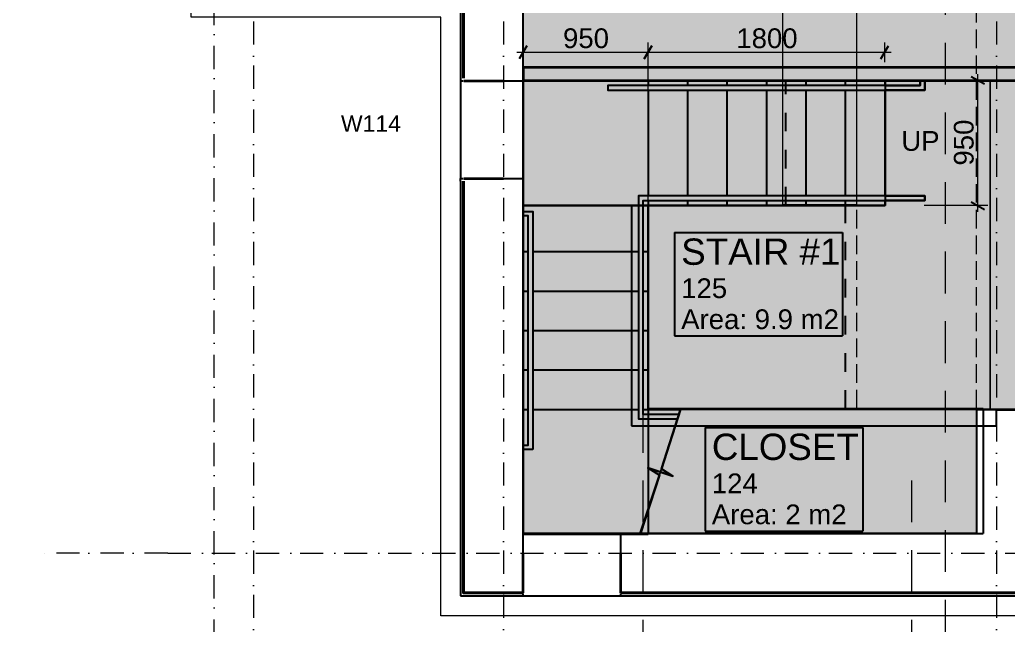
# Model space of a CAD drawing. Header units: millimetres. Extents: x -14278 to 101596, y -22378 to 34603.
# Drawn here: x -1778 to 5740, y 1453 to 6055 of the extents above; entities that cross this region are included whole.
import ezdxf
from ezdxf.enums import TextEntityAlignment as Align

# ---------------------------------------------------------------- set-up
doc = ezdxf.new("R2010")
doc.units = ezdxf.units.MM
doc.header["$MEASUREMENT"] = 0
for name, pattern in [('Dashed', [282.222223, 141.111112, -141.111112]), ('Dot & Dashed', [335.138881, 176.388884, -88.194442, 0, -70.555556]), ('Hidden Line', [195.611112, 141.111112, -54.5]), ('Long Dashed', [529.166651, 317.499995, -211.666656]), ('Wipeout_Contour', [1000, 0, -1000])]:
    doc.linetypes.add(name, pattern=pattern)
for name, color, linetype in [('A-Zz_20_10_90-T_TextWindow', 7, 'Continuous'), ('A-Zz_60_50_80-P_MarkerSection', 7, 'Continuous'), ('A-Zz_60_50_80-P_MarkerSectionStairs', 7, 'Continuous'), ('NewA-Ee_25_10-M_WallsExternal', 7, 'Continuous'), ('NewA-Ee_25_10-M_WallsInternal', 7, 'Continuous'), ('NewA-Ee_30_40-M_Floors', 7, 'Continuous'), ('NewA-Ee_30_60-M_Pavements', 7, 'Continuous'), ('NewA-Ee_35_10-M_StairsInternal', 7, 'Continuous'), ('NewA-Ee_35_10-M_StairsInternal2D', 7, 'Continuous'), ('NewA-SL-M_SpacesExternal', 7, 'Continuous'), ('NewA-SL-M_SpacesInternal', 7, 'Continuous'), ('NewA-Ss_30_25-M_CeilingAndSoffitSystems', 7, 'Continuous'), ('NewA-Zz_20_10_90-T_TextStair', 7, 'Continuous'), ('NewA-Zz_20_20-D_DimensionDetail', 7, 'Continuous'), ('NewA-Zz_35_40_80-M_GridStructural', 7, 'Continuous'), ('NewA-Zz_50_10_70-P_BoundarySiteRed', 7, 'Continuous'), ('NewA-Zz_50_10_90-P_BoundarySpace', 7, 'Continuous'), ('NewA-Zz_50_90_00-M_GrossInternal', 7, 'Continuous')]:
    doc.layers.add(name, color=color, linetype=linetype)
doc.styles.add('GENERATED_STYLE_1', font='')
doc.styles.get('GENERATED_STYLE_1').set_extended_font_data('Arial')
doc.dimstyles.new('GENERATED_STYLE__1', dxfattribs={"dimtxt": 150, "dimasz": 76, "dimexe": 0.18, "dimexo": 300, "dimgap": 0.09, "dimtad": 1, "dimdec": 0, "dimzin": 0, "dimdsep": 46, "dimtxsty": 'GENERATED_STYLE_1', "dimblk": 'ARROWHEAD_2', "dimblk1": 'ARROWHEAD_2', "dimblk2": 'ARROWHEAD_2', "dimcen": 0.09, "dimclrd": 6, "dimclre": 6, "dimclrt": 7, "dimazin": 0, "dimtfac": 1, "dimtdec": 4, "dimtmove": 0, "dimatfit": 3, "dimfxl": 0, "dimtolj": 1, "dimtzin": 0, "dimarcsym": 0})
doc.dimstyles.new('GENERATED_STYLE__2', dxfattribs={"dimtxt": 150, "dimasz": 76, "dimexe": 0.18, "dimexo": 300, "dimgap": 0.09, "dimtad": 1, "dimtih": 1, "dimtoh": 1, "dimdec": 0, "dimzin": 0, "dimdsep": 46, "dimtxsty": 'GENERATED_STYLE_1', "dimblk": 'ARROWHEAD_2', "dimblk1": 'ARROWHEAD_2', "dimblk2": 'ARROWHEAD_2', "dimcen": 0.09, "dimclrd": 6, "dimclre": 6, "dimclrt": 7, "dimazin": 0, "dimtfac": 1, "dimtdec": 4, "dimtmove": 0, "dimatfit": 3, "dimfxl": 0, "dimtolj": 1, "dimtzin": 0, "dimarcsym": 0})

# ---------------------------------------------------------------- blocks, each defined once
blk = doc.blocks.new('Wall_1_1', base_point=(5650, 3092.5))
at = {"color": 254, "linetype": 'Wipeout_Contour', "lineweight": 0, "ltscale": 21263.346001}
blk.add_wipeout([(5650, 3092.5), (3000.3, 3092.5), (2875.3, 2967.5), (5650, 2967.5)], dxfattribs=at).dxf.layer = 'NewA-Ee_25_10-M_WallsInternal'
at = {"layer": 'NewA-Ee_25_10-M_WallsInternal', "linetype": 'Continuous', "flags": 128}
for points in [[(5650, 3092.5), (3000.3, 3092.5)], [(5650, 2967.5), (5650, 3092.5)], [(2875.3, 2967.5), (5650, 2967.5)]]:
    blk.add_lwpolyline(points, dxfattribs=at)
blk = doc.blocks.new('Wall_2_1', base_point=(3000.3, 3092.5))
at = {"color": 254, "linetype": 'Wipeout_Contour', "lineweight": 0, "ltscale": 19430.487803}
blk.add_wipeout([(3000.3, 3092.5), (3000.3, 4643.4), (2875.3, 4643.4), (2875.3, 2967.5)], dxfattribs=at).dxf.layer = 'NewA-Ee_25_10-M_WallsInternal'
at = {"layer": 'NewA-Ee_25_10-M_WallsInternal', "linetype": 'Continuous', "flags": 128}
for points in [[(3000.3, 4643.4), (2875.3, 4643.4)], [(2875.3, 4643.4), (2875.3, 2967.5)], [(3000.3, 3092.5), (3000.3, 4643.4)]]:
    blk.add_lwpolyline(points, dxfattribs=at)
blk = doc.blocks.new('ENTRY_123_23_1', base_point=(6709, 4610.5))
at = {"layer": 'NewA-SL-M_SpacesInternal', "color": 253, "linetype": 'Continuous', "lineweight": 13}
for p, q in [((7925.1, 6550.3), (6032.8, 6550.3)), ((6032.8, 6550.3), (6032.8, 5593.4)), ((7925.2, 4242), (7925.1, 6550.3)), ((6032.8, 5593.4), (5602.5, 5593.4)), ((5602.5, 5593.4), (5602.5, 3092.5)), ((8330.6, 4242), (7925.2, 4242)), ((8330.6, 3091.8), (8330.6, 4242)), ((5602.5, 3092.5), (5650, 3092.5)), ((5650, 3092.5), (5650, 3091.8)), ((5650, 3091.8), (7900.2, 3091.8)), ((7900.2, 3091.8), (8330.6, 3091.8))]:
    blk.add_line(p, q, dxfattribs=at)
at = {"layer": 'NewA-SL-M_SpacesInternal', "linetype": 'Continuous'}
for p, q in [((6070.1, 4964.1), (6070.1, 4649.8)), ((6070.1, 4964.1), (7347.8, 4964.1)), ((7347.8, 4964.1), (7347.8, 4649.8)), ((6070.1, 4649.8), (6070.1, 4414.1)), ((7347.8, 4649.8), (7347.8, 4414.1)), ((6070.1, 4414.1), (6070.1, 4178.4)), ((7347.8, 4414.1), (7347.8, 4178.4)), ((6070.1, 4178.4), (7347.8, 4178.4))]:
    blk.add_line(p, q, dxfattribs=at)
at = {"layer": 'NewA-SL-M_SpacesInternal', "color": 5, "lineweight": 70, "style": 'GENERATED_STYLE_1'}
for tag, height, p in [('ROOM_NAME', 200, (6120.1, 4918.4)), ('ROOM_NUMBER', 150, (6120.1, 4615.5)), ('adj_text', 150, (6120.1, 4379.8))]:
    blk.add_attdef(tag, text='', height=height, dxfattribs=at).set_placement(p, align=Align.TOP_LEFT)
blk = doc.blocks.new('STAIR #1_125_24_1', base_point=(3841.5, 4084.5))
at = {"layer": 'NewA-SL-M_SpacesInternal', "color": 253, "linetype": 'Continuous', "lineweight": 13}
for p, q in [((5602.5, 5593.4), (2050.3, 5593.4)), ((2050.3, 5593.4), (2050.3, 2150.3)), ((5602.5, 3092.5), (5602.5, 5593.4)), ((2943, 2150.3), (3248.3, 3092.5)), ((3248.3, 3092.5), (5602.5, 3092.5)), ((2050.3, 2150.3), (2943, 2150.3))]:
    blk.add_line(p, q, dxfattribs=at)
at = {"layer": 'NewA-SL-M_SpacesInternal', "linetype": 'Continuous'}
for p, q in [((3202.6, 4438.1), (3202.6, 4123.8)), ((3202.6, 4438.1), (4480.3, 4438.1)), ((4480.3, 4438.1), (4480.3, 4123.8)), ((3202.6, 4123.8), (3202.6, 3888.1)), ((4480.3, 4123.8), (4480.3, 3888.1)), ((3202.6, 3888.1), (3202.6, 3652.4)), ((4480.3, 3888.1), (4480.3, 3652.4)), ((3202.6, 3652.4), (4480.3, 3652.4))]:
    blk.add_line(p, q, dxfattribs=at)
at = {"layer": 'NewA-SL-M_SpacesInternal', "color": 5, "lineweight": 70, "style": 'GENERATED_STYLE_1'}
for tag, height, p in [('ROOM_NAME', 200, (3252.6, 4392.4)), ('ROOM_NUMBER', 150, (3252.6, 4089.5)), ('adj_text', 150, (3252.6, 3853.8))]:
    blk.add_attdef(tag, text='', height=height, dxfattribs=at).set_placement(p, align=Align.TOP_LEFT)
blk = doc.blocks.new('CLOSET_124_25_1', base_point=(4034.4, 2601.3))
at = {"layer": 'NewA-SL-M_SpacesInternal', "color": 253, "linetype": 'Continuous', "lineweight": 13}
for p, q in [((3207.8, 2967.5), (3102.3, 2641.7)), ((5499.7, 2967.5), (3207.8, 2967.5)), ((5499.7, 2150.3), (5499.7, 2967.5)), ((3102.3, 2641.7), (3102.9, 2641.3)), ((3102.9, 2641.3), (3189.1, 2586.6)), ((3095.1, 2617.4), (2943, 2150.3)), ((3189.1, 2586.6), (3095.1, 2617.4)), ((2943, 2150.3), (5499.7, 2150.3))]:
    blk.add_line(p, q, dxfattribs=at)
at = {"layer": 'NewA-SL-M_SpacesInternal', "linetype": 'Continuous'}
for p, q in [((3435.7, 2954.9), (3435.7, 2640.6)), ((3435.7, 2954.9), (4633.1, 2954.9)), ((4633.1, 2954.9), (4633.1, 2640.6)), ((3435.7, 2640.6), (3435.7, 2404.9)), ((4633.1, 2640.6), (4633.1, 2404.9)), ((3435.7, 2404.9), (3435.7, 2169.1)), ((4633.1, 2404.9), (4633.1, 2169.1)), ((3435.7, 2169.1), (4633.1, 2169.1))]:
    blk.add_line(p, q, dxfattribs=at)
at = {"layer": 'NewA-SL-M_SpacesInternal', "color": 5, "lineweight": 70, "style": 'GENERATED_STYLE_1'}
for tag, height, p in [('ROOM_NAME', 200, (3485.7, 2909.1)), ('ROOM_NUMBER', 150, (3485.7, 2606.3)), ('adj_text', 150, (3485.7, 2370.6))]:
    blk.add_attdef(tag, text='', height=height, dxfattribs=at).set_placement(p, align=Align.TOP_LEFT)
blk = doc.blocks.new('BUILDING SITE_Site_28_1', base_point=(-3334.4, -767))
at = {"layer": 'NewA-SL-M_SpacesExternal', "color": 253, "linetype": 'Continuous', "lineweight": 13}
for p, q in [((1425.3, 1525.3), (1425.3, 6075.3)), ((6124.7, 1525.3), (1425.3, 1525.3))]:
    blk.add_line(p, q, dxfattribs=at)
at = {"layer": 'NewA-SL-M_SpacesExternal', "color": 5, "lineweight": 70, "style": 'GENERATED_STYLE_1'}
for tag, height, p in [('ROOM_NAME', 200, (-4325.1, -459.1)), ('ROOM_NUMBER', 150, (-4325.1, -762)), ('adj_text', 150, (-4325.1, -997.7))]:
    blk.add_attdef(tag, text='', height=height, dxfattribs=at).set_placement(p, align=Align.TOP_LEFT)
blk = doc.blocks.new('Mesh_1_1', base_point=(14339.9, 34603))
at = {"layer": 'NewA-Ee_30_60-M_Pavements', "color": 254, "linetype": 'Continuous', "lineweight": 13, "flags": 128}
blk.add_lwpolyline([(14339.9, 34603, -0.414214), (42830.6, 6112.3, -0.414214), (14339.9, -22378.4, -0.414214), (-14150.7, 6112.3, -0.414214)], format="xyb", close=True, dxfattribs=at)
blk.add_lwpolyline([(-474.7, 15724.7), (35324.7, 15724.7), (35324.7, 6075.3), (28524.7, 6075.3), (28524.7, -474.7), (7900.2, -474.7), (7900.2, 2666.8), (6124.7, 2666.8), (6124.7, 1525.3), (1425.3, 1525.3), (1425.3, 6075.3), (-474.7, 6075.3)], close=True, dxfattribs=at)
blk = doc.blocks.new('Slab_4_1', base_point=(11328, 15324.9))
at = {"layer": 'NewA-Ee_30_40-M_Floors', "linetype": 'Continuous', "lineweight": 13}
blk.add_hatch(color=254, dxfattribs=at).paths.add_polyline_path([(11328, 15324.9), (11328, 15099.7), (150.3, 15099.7), (150.3, 9350.5), (-124.9, 9350.5), (-124.9, 8300.5), (150.3, 8300.5), (150.3, 6700.3), (2050.3, 6700.3), (2050.3, 2150.3), (5499.7, 2150.3), (5499.7, 3091.8), (6214.3, 3091.8), (6214.3, 2766.8), (7714.3, 2766.8), (7714.3, 3091.8), (8455.6, 3091.8), (8500.3, 150.3), (16363.1, 150.3), (16363.1, -124.9), (17413.1, -124.9), (17413.1, 150.3), (27899.7, 150.3), (27899.7, 6700.3), (34699.7, 6700.3), (34699.7, 15099.7), (34639.4, 15099.7), (34639.4, 15324.9), (32809.4, 15324.9), (32809.4, 15099.7), (13158, 15099.7), (13158, 15324.9)])
at = {"layer": 'NewA-Ee_30_40-M_Floors', "color": 6, "linetype": 'Continuous', "lineweight": 13, "flags": 128}
blk.add_lwpolyline([(6214.3, 3091.8), (5499.7, 3091.8), (5499.7, 2150.3), (2050.3, 2150.3), (2050.3, 6700.3), (150.3, 6700.3), (150.3, 8300.5), (-124.9, 8300.5), (-124.9, 9350.5), (150.3, 9350.5), (150.3, 15099.7), (11328, 15099.7)], dxfattribs=at)
blk = doc.blocks.new('Slab_5_1', base_point=(4022.3, 4649.7))
at = {"layer": 'NewA-Ee_35_10-M_StairsInternal', "linetype": 'Continuous', "lineweight": 13}
blk.add_hatch(color=254, dxfattribs=at).paths.add_polyline_path([(4022.3, 4649.7), (4589, 4649.7), (4589, 6457.3), (4022.3, 6457.3)])
at = {"layer": 'NewA-Ee_35_10-M_StairsInternal', "color": 6, "linetype": 'Continuous', "lineweight": 13, "flags": 128}
blk.add_lwpolyline([(4022.3, 4649.7), (4589, 4649.7), (4589, 6457.3), (4022.3, 6457.3)], close=True, dxfattribs=at)
blk = doc.blocks.new('Slab_23_1', base_point=(5602.5, 5593.4))
at = {"layer": 'NewA-Ss_30_25-M_CeilingAndSoffitSystems', "linetype": 'Continuous', "lineweight": 0}
blk.add_hatch(color=255, dxfattribs=at).paths.add_polyline_path([(5602.5, 5593.4), (5602.5, 3091.8), (8330.6, 3091.8), (8330.6, 4242), (7904.9, 4242), (7905.7, 6550.3), (6011.3, 6550.3), (6011.3, 5593.4)])
at = {"layer": 'NewA-Ss_30_25-M_CeilingAndSoffitSystems', "color": 6, "linetype": 'Continuous', "lineweight": 13, "flags": 128}
blk.add_lwpolyline([(5602.5, 5593.4), (5602.5, 3091.8), (8330.6, 3091.8), (8330.6, 4242), (7904.9, 4242), (7905.7, 6550.3), (6011.3, 6550.3), (6011.3, 5593.4)], close=True, dxfattribs=at)
blk = doc.blocks.new('Wall_29_1', base_point=(1900, 6550))
at = {"layer": 'NewA-Ee_25_10-M_WallsExternal', "linetype": 'Continuous'}
for p, q in [((1595.2, 5611.7), (1595.2, 6245.2)), ((1575.1, 5611.7), (1575.1, 5591.6)), ((1575.1, 5591.6), (1595.2, 5591.6)), ((1575.1, 5591.6), (1575.1, 4847.6)), ((1900, 5591.6), (1925.1, 5591.6)), ((1925.1, 5591.6), (1970.4, 5591.6)), ((1970.4, 5591.6), (2033.9, 5591.6)), ((2033.9, 5591.6), (2050.3, 5591.6)), ((2050.3, 5604.6), (2050.3, 5591.6)), ((1575.1, 4827.5), (1575.1, 4847.6)), ((1575.1, 4847.6), (1595.2, 4847.6)), ((1595.2, 1695.2), (1595.2, 4827.5)), ((1900, 4847.6), (1925.1, 4847.6)), ((1925.1, 4847.6), (1970.4, 4847.6)), ((1970.4, 4847.6), (2033.9, 4847.6)), ((2033.9, 4847.6), (2050.3, 4847.6)), ((2050.3, 4834.6), (2050.3, 4847.6))]:
    blk.add_line(p, q, dxfattribs=at)
at = {"layer": 'NewA-Ee_25_10-M_WallsExternal', "color": 92, "linetype": 'Continuous', "lineweight": 35}
for p, q in [((1600, 5611.7), (1600, 6250)), ((1600, 5591.6), (1875.1, 5591.6)), ((1875.1, 5591.6), (1900, 5591.6)), ((1600, 4847.6), (1875.1, 4847.6)), ((1600, 1700), (1600, 4827.5)), ((1875.1, 4847.6), (1900, 4847.6))]:
    blk.add_line(p, q, dxfattribs=at)
at = {"layer": 'NewA-Ee_25_10-M_WallsExternal', "linetype": 'Continuous', "flags": 128}
for points in [[(2050.3, 5604.6), (2050.3, 6700.3)], [(1575.1, 6225.1), (1575.1, 5611.7)], [(1575.1, 4827.5), (1575.1, 1675.1)], [(2050.3, 2150.3), (2050.3, 4834.6)]]:
    blk.add_lwpolyline(points, dxfattribs=at)
blk = doc.blocks.new('Wall_30_1', base_point=(5650, 2000))
at = {"layer": 'NewA-Ee_25_10-M_WallsExternal', "linetype": 'Continuous'}
for p, q in [((2050.3, 2133.9), (2050.3, 2150.3)), ((2050.3, 2070.4), (2050.3, 2133.9)), ((2794.3, 2133.9), (2794.3, 2150.3)), ((2794.3, 2070.4), (2794.3, 2133.9)), ((2050.3, 2025.1), (2050.3, 2070.4)), ((2794.3, 2025.1), (2794.3, 2070.4)), ((2050.3, 2000), (2050.3, 2025.1)), ((2794.3, 2000), (2794.3, 2025.1)), ((2050.3, 1695.2), (1595.2, 1695.2)), ((2050.3, 1675.1), (2050.3, 1695.2)), ((2050.3, 1675.1), (2794.3, 1675.1)), ((5954.8, 1695.2), (2794.3, 1695.2)), ((2794.3, 1675.1), (2794.3, 1695.2))]:
    blk.add_line(p, q, dxfattribs=at)
at = {"layer": 'NewA-Ee_25_10-M_WallsExternal', "color": 92, "linetype": 'Continuous', "lineweight": 35}
for p, q in [((2050.3, 1975.1), (2050.3, 2000)), ((2050.3, 1700), (2050.3, 1975.1)), ((2794.3, 1975.1), (2794.3, 2000)), ((2794.3, 1700), (2794.3, 1975.1)), ((2050.3, 1700), (1600, 1700)), ((5950, 1700), (2794.3, 1700))]:
    blk.add_line(p, q, dxfattribs=at)
at = {"layer": 'NewA-Ee_25_10-M_WallsExternal', "linetype": 'Continuous', "flags": 128}
for points in [[(5499.7, 2150.3), (2794.3, 2150.3)], [(1575.1, 1675.1), (2050.3, 1675.1)], [(2794.3, 1675.1), (5974.9, 1675.1)]]:
    blk.add_lwpolyline(points, dxfattribs=at)
blk = doc.blocks.new('Wall_36_1', base_point=(5650, 3091.8))
at = {"layer": 'NewA-Ee_25_10-M_WallsExternal', "linetype": 'Continuous'}
blk.add_line((5954.8, 3091.8), (5954.8, 2684.8), dxfattribs=at)
at = {"layer": 'NewA-Ee_25_10-M_WallsExternal', "color": 92, "linetype": 'Continuous', "lineweight": 35}
for p, q in [((6214.3, 2881.8), (6214.3, 3091.8)), ((7714.3, 2881.8), (7714.3, 3091.8)), ((6214.3, 2766.8), (6214.3, 2881.8)), ((7714.3, 2766.8), (7714.3, 2881.8)), ((6214.3, 2666.8), (6214.3, 2766.8)), ((7714.3, 2666.8), (7714.3, 2766.8))]:
    blk.add_line(p, q, dxfattribs=at)
at = {"layer": 'NewA-Ee_25_10-M_WallsExternal', "linetype": 'Continuous', "flags": 128}
for points in [[(5499.7, 3091.8), (5516.1, 3091.8)], [(5516.1, 3091.8), (5579.6, 3091.8)], [(5579.6, 3091.8), (5650, 3091.8)]]:
    blk.add_lwpolyline(points, dxfattribs=at)
at = {"layer": 'NewA-Ee_25_10-M_WallsExternal', "color": 92, "linetype": 'Continuous', "lineweight": 35, "flags": 128}
for points in [[(5650, 3091.8), (5950, 3091.8)], [(6214.3, 3091.8), (5954.8, 3091.8)], [(7900.2, 3091.8), (7714.3, 3091.8)], [(7900.2, 2666.8), (7900.2, 3091.8)], [(5974.9, 2666.8), (6214.3, 2666.8)], [(7714.3, 2666.8), (7900.2, 2666.8)]]:
    blk.add_lwpolyline(points, dxfattribs=at)
blk = doc.blocks.new('Wall_37_1', base_point=(5650, 3091.8))
at = {"layer": 'NewA-Ee_25_10-M_WallsExternal', "color": 92, "linetype": 'Continuous', "lineweight": 35}
blk.add_line((5950, 2689), (5950, 1700), dxfattribs=at)
at = {"layer": 'NewA-Ee_25_10-M_WallsExternal', "linetype": 'Continuous'}
for p, q in [((5954.8, 2684.8), (5954.8, 2666.8)), ((5954.8, 2666.8), (5954.8, 1695.2))]:
    blk.add_line(p, q, dxfattribs=at)
at = {"layer": 'NewA-Ee_25_10-M_WallsExternal', "linetype": 'Continuous', "flags": 128}
for points in [[(5499.7, 3091.8), (5499.7, 2150.3)], [(5974.9, 1675.1), (5974.9, 2666.8)]]:
    blk.add_lwpolyline(points, dxfattribs=at)
blk = doc.blocks.new('Wall_49_1', base_point=(6032.8, 5593.4))
at = {"layer": 'NewA-Ee_25_10-M_WallsInternal', "color": 92, "linetype": 'Continuous', "lineweight": 35, "flags": 128}
for points in [[(5932.8, 5693.4), (2050.3, 5693.4)], [(2050.3, 5693.4), (2050.3, 5593.4)], [(2050.3, 5593.4), (6032.8, 5593.4)]]:
    blk.add_lwpolyline(points, dxfattribs=at)
blk = doc.blocks.new('Standard grid marker')
at = {"layer": 'NewA-Zz_35_40_80-M_GridStructural', "color": 6, "linetype": 'Dot & Dashed', "lineweight": 13}
blk.add_line((1000, 0), (18130.8, 0), dxfattribs=at)
at = {"layer": 'NewA-Zz_35_40_80-M_GridStructural', "style": 'GENERATED_STYLE_1'}
blk.add_attdef('AC_MarkerText_1', text='', height=250, rotation=90, dxfattribs=at).set_placement((-250, 14.3), align=Align.MIDDLE_CENTER)
blk = doc.blocks.new('Standard grid marker_2')
at = {"layer": 'NewA-Zz_35_40_80-M_GridStructural', "color": 6, "linetype": 'Dot & Dashed', "lineweight": 13}
for q in [(0, 0), (40175.6, 0)]:
    blk.add_line((1000, 0), q, dxfattribs=at)
at = {"layer": 'NewA-Zz_35_40_80-M_GridStructural', "style": 'GENERATED_STYLE_1'}
blk.add_attdef('AC_MarkerText_1', text='', height=250, dxfattribs=at).set_placement((41425.6, 14.3), align=Align.MIDDLE_CENTER)
blk = doc.blocks.new('Standard grid marker_3')
at = {"layer": 'NewA-Zz_35_40_80-M_GridStructural', "color": 6, "linetype": 'Dot & Dashed', "lineweight": 13}
blk.add_line((0, 0), (19130.8, 0), dxfattribs=at)
blk = doc.blocks.new('Beam_5_1', base_point=(3004.8, 5593.4))
at = {"layer": 'NewA-Ee_35_10-M_StairsInternal', "linetype": 'Continuous'}
for p, q in [((2050.3, 5593.4), (2050.3, 4643.4)), ((2050.3, 5593.4), (4804.4, 5593.4)), ((4804.4, 5593.4), (4804.4, 4643.4)), ((2050.3, 4643.4), (4804.4, 4643.4))]:
    blk.add_line(p, q, dxfattribs=at)
blk = doc.blocks.new('Beam_6_1', base_point=(3000.3, 4643.4))
at = {"layer": 'NewA-Ee_35_10-M_StairsInternal', "linetype": 'Continuous'}
for p, q in [((3000.3, 4643.4), (2050.3, 4643.4)), ((2050.3, 4643.4), (2050.3, 2143.6)), ((3000.3, 4643.4), (3000.3, 2143.6)), ((3000.3, 2143.6), (2050.3, 2143.6))]:
    blk.add_line(p, q, dxfattribs=at)
blk = doc.blocks.new('Beam_7_1', base_point=(3000.3, 3100.3))
at = {"layer": 'NewA-Ee_35_10-M_StairsInternal', "linetype": 'Continuous'}
for p, q in [((3000.3, 3100.3), (3000.3, 2150.3)), ((3000.3, 3100.3), (5550.1, 3100.3)), ((5550.1, 3100.3), (5550.1, 2150.3)), ((3000.3, 2150.3), (5550.1, 2150.3))]:
    blk.add_line(p, q, dxfattribs=at)
blk = doc.blocks.new('Beam_8_1', base_point=(4589, 4577.8))
at = {"layer": 'NewA-Ee_35_10-M_StairsInternal', "color": 6, "linetype": 'Hidden Line', "lineweight": 13}
for p, q in [((4589, 6550.5), (5499.7, 6550.5)), ((4589, 3100.1), (4589, 6550.5)), ((5499.7, 3100.1), (5499.7, 6550.5)), ((4589, 3100.1), (5499.7, 3100.1))]:
    blk.add_line(p, q, dxfattribs=at)
blk = doc.blocks.new('*D369')
at = {"layer": 'NewA-Zz_20_20-D_DimensionDetail', "color": 6, "linetype": 'Continuous', "lineweight": 13}
for p, q in [((5508.8, 5593.4), (5508.8, 5642.3)), ((5583.8, 5593.4), (5100.8, 5593.4)), ((5508.8, 4643), (5508.8, 5593.4)), ((5583.8, 4643), (5100.8, 4643)), ((5508.8, 4594.1), (5508.8, 4643))]:
    blk.add_line(p, q, dxfattribs=at)
at = {"layer": 'NewA-Zz_20_20-D_DimensionDetail', "linetype": 'Continuous'}
for p, q in [((5558.8, 5564.5), (5458.8, 5622.2)), ((5458.8, 4671.8), (5558.8, 4614.1))]:
    blk.add_line(p, q, dxfattribs=at)
at = {"layer": 'NewA-Zz_20_20-D_DimensionDetail', "insert": (5478.8, 4946.6), "char_height": 150, "attachment_point": 7, "rotation": 90, "style": 'GENERATED_STYLE_1'}
blk.add_mtext('\\A1;{\\fArial|b0|i0|c0|p34;950}', dxfattribs=at)
blk = doc.blocks.new('ARROWHEAD_2')
at = {"color": 0, "linetype": 'Continuous', "lineweight": 0}
for p, q in [((0, 0), (-1, 0)), ((-0.378, -0.655), (0.378, 0.655))]:
    blk.add_line(p, q, dxfattribs=at)
blk = doc.blocks.new('*D370')
at = {"layer": 'NewA-Zz_20_20-D_DimensionDetail', "color": 6, "linetype": 'Continuous', "lineweight": 13}
for p, q in [((2050.3, 4592.7), (2050.3, 5882.6)), ((3000.7, 4592.7), (3000.7, 5882.6)), ((2001.4, 5807.6), (2050.3, 5807.6)), ((2050.3, 5807.6), (3000.7, 5807.6)), ((3000.7, 5807.6), (3049.6, 5807.6))]:
    blk.add_line(p, q, dxfattribs=at)
at = {"layer": 'NewA-Zz_20_20-D_DimensionDetail', "linetype": 'Continuous'}
for p, q in [((2079.2, 5857.6), (2021.4, 5757.6)), ((2971.8, 5757.6), (3029.5, 5857.6))]:
    blk.add_line(p, q, dxfattribs=at)
at = {"layer": 'NewA-Zz_20_20-D_DimensionDetail', "insert": (2353.9, 5837.6), "char_height": 150, "attachment_point": 7, "style": 'GENERATED_STYLE_1'}
blk.add_mtext('\\A1;{\\fArial|b0|i0|c0|p34;950}', dxfattribs=at)
blk = doc.blocks.new('*D371')
at = {"layer": 'NewA-Zz_20_20-D_DimensionDetail', "color": 6, "linetype": 'Continuous', "lineweight": 13}
for p, q in [((3000.7, 5732.6), (3000.7, 5882.6)), ((4800.8, 5732.6), (4800.8, 5882.6)), ((2951.8, 5807.6), (3000.7, 5807.6)), ((3000.7, 5807.6), (4800.8, 5807.6)), ((4800.8, 5807.6), (4849.7, 5807.6))]:
    blk.add_line(p, q, dxfattribs=at)
at = {"layer": 'NewA-Zz_20_20-D_DimensionDetail', "linetype": 'Continuous'}
for p, q in [((3029.5, 5857.6), (2971.8, 5757.6)), ((4772, 5757.6), (4829.7, 5857.6))]:
    blk.add_line(p, q, dxfattribs=at)
at = {"layer": 'NewA-Zz_20_20-D_DimensionDetail', "insert": (3671.9, 5837.6), "char_height": 150, "attachment_point": 7, "style": 'GENERATED_STYLE_1'}
blk.add_mtext('\\A1;{\\fArial|b0|i0|c0|p34;1800}', dxfattribs=at)
blk = doc.blocks.new('Cutting Plane_1_1', base_point=(2962.4, -2269))
at = {"layer": 'A-Zz_60_50_80-P_MarkerSection', "linetype": 'Continuous'}
for points in [[(2962.4, -1469), (2962.4, -1703.3, 0.198912), (2562.4, -1869)], [(2562.4, -2669, -0.414214), (2562.4, -1869), (2162.4, -2269)], [(2962.4, -3069), (2962.4, -2834.7, -0.198912), (2562.4, -2669)]]:
    blk.add_hatch(color=256, dxfattribs=at).paths.add_polyline_path(points)
at = {"layer": 'A-Zz_60_50_80-P_MarkerSection', "color": 6, "linetype": 'Long Dashed', "lineweight": 13}
blk.add_line((2962.4, -1469), (2962.4, 3417.7), dxfattribs=at)
at = {"layer": 'A-Zz_60_50_80-P_MarkerSection', "linetype": 'Continuous'}
for p, q in [((2562.4, -1869), (2962.4, -1469)), ((2962.4, -1469), (2962.4, -1703.3)), ((2962.4, -2834.7), (2962.4, -1703.3)), ((2562.4, -1869), (2162.4, -2269)), ((2162.4, -2269), (2562.4, -2669)), ((2562.4, -2669), (2962.4, -3069)), ((2962.4, -3069), (2962.4, -2834.7))]:
    blk.add_line(p, q, dxfattribs=at)
blk.add_circle((2962.4, -2269), 565.7, dxfattribs=at)
for start, end in [(90, 135), (135, 225), (225, 270)]:
    blk.add_arc((2962.4, -2269), 565.7, start, end, dxfattribs=at)
at = {"layer": 'A-Zz_60_50_80-P_MarkerSection', "char_height": 200, "attachment_point": 7, "rotation": 90, "style": 'GENERATED_STYLE_1'}
for s, insert in [('\\A1;{\\fArial|b0|i0|c0|p34;04003}', (3234.4, -2650.3)), ('\\A1;{\\fArial|b0|i0|c0|p34;1}', (2871, -2345.3))]:
    blk.add_mtext(s, dxfattribs=dict(at, insert=insert))
blk = doc.blocks.new('Cutting Plane_6_1', base_point=(5263.1, 0))
at = {"layer": 'A-Zz_60_50_80-P_MarkerSectionStairs', "linetype": 'Continuous'}
for points in [[(5263.1, 800), (5263.1, 565.7, 0.198912), (4863.1, 400)], [(4863.1, -400, -0.414214), (4863.1, 400), (4463.1, 0)], [(5263.1, -800), (5263.1, -565.7, -0.198912), (4863.1, -400)]]:
    blk.add_hatch(color=256, dxfattribs=at).paths.add_polyline_path(points)
at = {"layer": 'A-Zz_60_50_80-P_MarkerSectionStairs', "color": 6, "linetype": 'Long Dashed', "lineweight": 13}
blk.add_line((5263.1, 800), (5263.1, 7442.3), dxfattribs=at)
at = {"layer": 'A-Zz_60_50_80-P_MarkerSectionStairs', "linetype": 'Continuous'}
for p, q in [((4863.1, 400), (5263.1, 800)), ((5263.1, 800), (5263.1, 565.7)), ((5263.1, -565.7), (5263.1, 565.7)), ((4863.1, 400), (4463.1, 0)), ((4463.1, 0), (4863.1, -400)), ((4863.1, -400), (5263.1, -800)), ((5263.1, -800), (5263.1, -565.7))]:
    blk.add_line(p, q, dxfattribs=at)
blk.add_circle((5263.1, 0), 565.7, dxfattribs=at)
for start, end in [(90, 135), (135, 225), (225, 270)]:
    blk.add_arc((5263.1, 0), 565.7, start, end, dxfattribs=at)
at = {"layer": 'A-Zz_60_50_80-P_MarkerSectionStairs', "char_height": 200, "attachment_point": 7, "rotation": 90, "style": 'GENERATED_STYLE_1'}
for s, insert in [('\\A1;{\\fArial|b0|i0|c0|p34;07001}', (5535, -381.4)), ('\\A1;{\\fArial|b0|i0|c0|p34;1}', (5171.7, -76.3))]:
    blk.add_mtext(s, dxfattribs=dict(at, insert=insert))
blk = doc.blocks.new('Label_14_1', base_point=(467.8, 5406.9))
at = {"layer": 'A-Zz_20_10_90-T_TextWindow', "insert": (892.8, 5328.3), "char_height": 125, "attachment_point": 2, "style": 'GENERATED_STYLE_1'}
blk.add_mtext('\\fArial|b0|i0|c0|p34;W114\\fArial|b0|i0|c0|p34;\\fArial|b0|i0|c0|p34;\\fArial|b0|i0|c0|p34;\\fArial|b0|i0|c0|p34;\\fArial|b0|i0|c0|p34;\\fArial|b0|i0|c0|p34;\\fArial|b0|i0|c0|p34;\\fArial|b0|i0|c0|p34;\\fArial|b0|i0|c0|p34;\\fArial|b0|i0|c0|p34;\\fArial|b0|i0|c0|p34;\\fArial|b0|i0|c0|p34;\\fArial|b0|i0|c0|p34;\\fArial|b0|i0|c0|p34;\\fArial|b0|i0|c0|p34;\\fArial|b0|i0|c0|p34;\\fArial|b0|i0|c0|p34;\\fArial|b0|i0|c0|p34;\\fArial|b0|i0|c0|p34;\\fArial|b0|i0|c0|p34;\\fArial|b0|i0|c0|p34;\\fArial|b0|i0|c0|p34;\\fArial|b0|i0|c0|p34;\\fArial|b0|i0|c0|p34;\\fArial|b0|i0|c0|p34;\\fArial|b0|i0|c0|p34;\\fArial|b0|i0|c0|p34;\\fArial|b0|i0|c0|p34;\\fArial|b0|i0|c0|p34;}', dxfattribs=at)
blk = doc.blocks.new('Cutting Plane_9_1', base_point=(5008, -2269))
at = {"layer": 'A-Zz_60_50_80-P_MarkerSection', "color": 6, "linetype": 'Long Dashed', "lineweight": 13}
blk.add_line((5008, -1469), (5008, 2731), dxfattribs=at)

msp = doc.modelspace()

# ---------------------------------------------------------------- linework, layer by layer
at = {"layer": 'NewA-Ee_35_10-M_StairsInternal2D', "linetype": 'Dashed'}
msp.add_line((4048.4, 4643), (4048.4, 5593.4), dxfattribs=at)
at = {"layer": 'NewA-Ee_35_10-M_StairsInternal2D', "linetype": 'Continuous', "flags": 128}
for points in [[(5105.7, 5593.4), (5069.7, 5593.4), (5069.7, 5555.3), (2694.8, 5555.3), (2694.8, 5520.3), (5105.7, 5520.3)], [(2123.3, 2787.7), (2050.3, 2787.7), (2050.3, 2822.6), (2088.4, 2822.6), (2088.4, 4563.6), (2050.3, 4563.6), (2050.3, 4598.5), (2123.3, 4598.5)]]:
    msp.add_lwpolyline(points, close=True, dxfattribs=at)
for points in [[(3000.7, 5593.4), (3000.7, 5555.3)], [(3300.2, 5593.4), (3300.2, 5555.3)], [(3599.7, 5593.4), (3599.7, 5555.3)], [(3900.3, 5593.4), (3900.3, 5555.3)], [(4199.8, 5593.4), (4199.8, 5555.3)], [(4500.3, 5593.4), (4500.3, 5555.3)], [(4800.8, 5593.4), (4800.8, 5555.3)], [(3000.7, 5520.3), (3000.7, 4716)], [(3300.2, 5520.3), (3300.2, 4716)], [(3599.7, 5520.3), (3599.7, 4716)], [(3900.3, 5520.3), (3900.3, 4716)], [(4199.8, 5520.3), (4199.8, 4716)], [(4500.3, 5520.3), (4500.3, 4716)], [(4800.8, 5520.3), (4800.8, 4716)], [(3300.2, 4681.1), (3300.2, 4643)], [(3599.7, 4681.1), (3599.7, 4643)], [(3900.3, 4681.1), (3900.3, 4643)], [(4199.8, 4681.1), (4199.8, 4643)], [(4500.3, 4681.1), (4500.3, 4643)], [(4800.8, 4681.1), (4800.8, 4643)], [(4199.8, 4643), (4208.2, 4643)], [(4211.4, 4643), (4217.8, 4643)], [(4220.9, 4643), (4226.2, 4643)], [(4229.4, 4643), (4235.7, 4643)], [(4238.9, 4643), (4245.3, 4643)], [(4248.4, 4643), (4254.8, 4643)], [(4258, 4643), (4264.3, 4643)], [(4267.5, 4643), (4273.8, 4643)], [(4277, 4643), (4283.4, 4643)], [(4286.5, 4643), (4292.9, 4643)], [(4295, 4643), (4301.4, 4643)], [(4304.5, 4643), (4310.9, 4643)], [(4314.1, 4643), (4320.4, 4643)], [(4323.6, 4643), (4329.9, 4643)], [(4333.1, 4643), (4339.5, 4643)], [(4342.6, 4643), (4349, 4643)], [(4352.2, 4643), (4358.5, 4643)], [(4360.6, 4643), (4367, 4643)], [(4370.2, 4643), (4376.5, 4643)], [(4379.7, 4643), (4386, 4643)], [(4389.2, 4643), (4395.6, 4643)], [(4398.7, 4643), (4405.1, 4643)], [(4408.3, 4643), (4414.6, 4643)], [(4417.8, 4643), (4424.1, 4643)], [(4426.2, 4643), (4432.6, 4643)], [(4435.8, 4643), (4442.1, 4643)], [(4445.3, 4643), (4451.6, 4643)], [(4454.8, 4643), (4461.2, 4643)], [(4464.3, 4643), (4470.7, 4643)], [(4473.9, 4643), (4480.2, 4643)], [(4483.4, 4643), (4489.7, 4643)], [(2050.3, 4292.7), (2088.4, 4292.7)], [(2050.3, 3993.2), (2088.4, 3993.2)], [(2050.3, 3692.6), (2088.4, 3692.6)], [(2050.3, 3393.1), (2088.4, 3393.1)], [(2050.3, 3092.5), (2088.4, 3092.5)]]:
    msp.add_lwpolyline(points, dxfattribs=at)

# ---------------------------------------------------------------- block references
at = {"layer": 'A-Zz_20_10_90-T_TextWindow', "color": 6, "linetype": 'Continuous', "lineweight": 13}
msp.add_blockref('Label_14_1', (467.8, 5406.9), dxfattribs=at)
at = {"layer": 'NewA-Ee_25_10-M_WallsExternal', "color": 92, "lineweight": 35}
for name, p in [('Wall_29_1', (1900, 6550)), ('Wall_30_1', (5650, 2000))]:
    msp.add_blockref(name, p, dxfattribs=at)
at = {"layer": 'NewA-Ee_25_10-M_WallsInternal', "color": 92, "lineweight": 35}
for name, p in [('Wall_49_1', (6032.8, 5593.4)), ('Wall_1_1', (5650, 3092.5))]:
    msp.add_blockref(name, p, dxfattribs=at)
at = {"layer": 'NewA-Ee_35_10-M_StairsInternal', "color": 6, "linetype": 'Continuous', "lineweight": 13}
msp.add_blockref('Slab_5_1', (4022.3, 4649.7), dxfattribs=at)
at = {"layer": 'NewA-Zz_35_40_80-M_GridStructural', "color": 1, "linetype": 'Continuous', "lineweight": 18, "zscale": 1000}
for name, p, rotation in [('Standard grid marker', (0, 17770.2), 270), ('Standard grid marker', (1900, 17770.2), 270), ('Standard grid marker_3', (-300, -1360.6), 90)]:
    msp.add_blockref(name, p, dxfattribs=dict(at, rotation=rotation))
msp.add_blockref('Standard grid marker_2', (-1652.3, 2000), dxfattribs=at)

# ---------------------------------------------------------------- texts
at = {"layer": 'NewA-Zz_20_10_90-T_TextStair', "linetype": 'Continuous', "insert": (4927.1, 5209), "char_height": 150, "attachment_point": 1, "style": 'GENERATED_STYLE_1'}
msp.add_mtext('\\A1;{\\fArial|b0|i0|c0|p34;UP}', dxfattribs=at)

# ---------------------------------------------------------------- dimensions: what is measured, and where the dimension line sits
at = {"layer": 'NewA-Zz_20_20-D_DimensionDetail', "color": 6, "linetype": 'Continuous', "lineweight": 13}
dim = msp.add_linear_dim(base=(4800.8, 5807.6), p1=(3000.7, 5593.4), p2=(4800.8, 5593.4), dimstyle='GENERATED_STYLE__2', dxfattribs=at)
dim.commit()
dim.dimension.update_dxf_attribs({"geometry": '*D371', "text_midpoint": (3907.4, 5912.6), "dimtype": 160})
dim = msp.add_linear_dim(base=(5508.8, 5593.4), p1=(4800.8, 4643), p2=(4800.8, 5593.4), angle=90, text='950', dimstyle='GENERATED_STYLE__1', dxfattribs=at)
dim.commit()
dim.dimension.update_dxf_attribs({"geometry": '*D369', "text_midpoint": (5403.8, 5123.2), "dimtype": 160, "text_rotation": 90})

# ---------------------------------------------------------------- next in the draw order: linework, layer by layer
at = {"layer": 'NewA-Ee_35_10-M_StairsInternal2D', "linetype": 'Dashed'}
msp.add_line((4500.3, 4650.1), (4500.3, 3092.5), dxfattribs=at)
at = {"layer": 'NewA-Zz_50_10_90-P_BoundarySpace', "color": 1, "linetype": 'Continuous', "lineweight": 18}
for p, q in [((5602.5, 5593.4), (5602.5, 3091.8)), ((3208.9, 2966.8), (3249.2, 2966.8))]:
    msp.add_line(p, q, dxfattribs=at)

# ---------------------------------------------------------------- next in the draw order: block references
at = {"layer": 'A-Zz_60_50_80-P_MarkerSection', "color": 6, "lineweight": 13}
msp.add_blockref('Cutting Plane_9_1', (5008, -2269), dxfattribs=at)
at = {"layer": 'A-Zz_60_50_80-P_MarkerSectionStairs', "color": 6, "lineweight": 13}
msp.add_blockref('Cutting Plane_6_1', (5263.1, 0), dxfattribs=at)
at = {"layer": 'NewA-Ee_25_10-M_WallsExternal', "color": 92, "lineweight": 35}
for name in ['Wall_36_1', 'Wall_37_1']:
    msp.add_blockref(name, (5650, 3091.8), dxfattribs=at)
at = {"layer": 'NewA-Ee_25_10-M_WallsInternal', "color": 92, "lineweight": 35}
msp.add_blockref('Wall_2_1', (3000.3, 3092.5), dxfattribs=at)
at = {"layer": 'NewA-Ee_35_10-M_StairsInternal', "color": 6, "lineweight": 13}
msp.add_blockref('Beam_8_1', (4589, 4577.8), dxfattribs=at)
at = {"layer": 'NewA-SL-M_SpacesInternal', "linetype": 'Continuous'}
msp.add_blockref('ENTRY_123_23_1', (6709, 4610.5), dxfattribs=at).add_auto_attribs({'ROOM_NAME': 'ENTRY', 'ROOM_NUMBER': '123', 'adj_text': 'Area: 8.4 m2'})
at = {"layer": 'NewA-Ss_30_25-M_CeilingAndSoffitSystems', "color": 6, "linetype": 'Continuous', "lineweight": 13}
msp.add_blockref('Slab_23_1', (5602.5, 5593.4), dxfattribs=at)
at = {"layer": 'NewA-Zz_35_40_80-M_GridStructural', "color": 1, "linetype": 'Continuous', "lineweight": 18, "zscale": 1000, "rotation": 270}
msp.add_blockref('Standard grid marker', (5650, 17770.2), dxfattribs=at)

# ---------------------------------------------------------------- next in the draw order: hatches: boundary and pattern name
at = {"layer": 'NewA-Zz_50_90_00-M_GrossInternal', "linetype": 'Continuous', "lineweight": 140}
msp.add_hatch(color=1, dxfattribs=at).paths.add_polyline_path([(150.3, 15099.7), (34699.7, 15099.7), (34699.7, 6700.3), (27899.7, 6700.3), (27899.7, 150.3), (8500.3, 150.3), (8500.3, 3091.8), (5499.7, 3091.8), (5499.7, 2150.3), (2050.3, 2150.3), (2050.3, 6700.3), (150.3, 6700.3)])

# ---------------------------------------------------------------- next in the draw order: linework, layer by layer
at = {"layer": 'NewA-Ee_35_10-M_StairsInternal2D', "linetype": 'Continuous', "flags": 128}
msp.add_lwpolyline([(2050.3, 5593.4), (4800.8, 5593.4), (4800.8, 5555.3), (5069.7, 5555.3), (5069.7, 5593.4), (5105.7, 5593.4), (5105.7, 5520.3), (4800.8, 5520.3), (4800.8, 4716), (5105.7, 4716), (5105.7, 4681.1), (4800.8, 4681.1), (4800.8, 4643), (3000.3, 4643), (3000.7, 3092.5), (3248.3, 3092.5), (3102.3, 2641.7), (3189.1, 2586.6), (2998.6, 2649.1), (3086.4, 2594), (2943, 2150.3), (2050.3, 2150.3)], close=True, dxfattribs=at)
for points in [[(3236.7, 3055.5), (2962.6, 3055.5), (2962.6, 4681.1), (5105.7, 4681.1), (5105.7, 4716), (2927.6, 4716), (2927.6, 3020.6), (3225, 3020.6)], [(3000.7, 4681.1), (3000.7, 3092.5)], [(4800.8, 4643), (3000.7, 4643)], [(2123.3, 4292.7), (2927.6, 4292.7)], [(2962.6, 4292.7), (3000.7, 4292.7)], [(2123.3, 3993.2), (2927.6, 3993.2)], [(2962.6, 3993.2), (3000.7, 3993.2)], [(2123.3, 3692.6), (2927.6, 3692.6)], [(2962.6, 3692.6), (3000.7, 3692.6)], [(2123.3, 3393.1), (2927.6, 3393.1)], [(2962.6, 3393.1), (3000.7, 3393.1)], [(2123.3, 3092.5), (2927.6, 3092.5)], [(2939.3, 2143.2), (3086.4, 2594), (2998.6, 2649.1), (3189.1, 2586.6), (3102.3, 2641.7), (3248.3, 3092.5)], [(2962.6, 3092.5), (3248.3, 3092.5)]]:
    msp.add_lwpolyline(points, dxfattribs=at)
at = {"layer": 'NewA-Zz_50_10_70-P_BoundarySiteRed', "color": 1, "linetype": 'Continuous', "lineweight": 140}
msp.add_circle((14339.9, 6112.3), 28490.7, dxfattribs=at)
at = {"layer": 'NewA-Zz_50_10_90-P_BoundarySpace', "color": 1, "linetype": 'Continuous', "lineweight": 18}
msp.add_line((3208.9, 2966.8), (2943, 2150.3), dxfattribs=at)
at = {"layer": 'NewA-Zz_50_90_00-M_GrossInternal', "linetype": 'Continuous', "flags": 128}
msp.add_lwpolyline([(150.3, 15099.7), (34699.7, 15099.7), (34699.7, 6700.3), (27899.7, 6700.3), (27899.7, 150.3), (8500.3, 150.3), (8500.3, 3091.8), (5499.7, 3091.8), (5499.7, 2150.3), (2050.3, 2150.3), (2050.3, 6700.3), (150.3, 6700.3)], close=True, dxfattribs=at)

# ---------------------------------------------------------------- next in the draw order: block references
at = {"layer": 'A-Zz_60_50_80-P_MarkerSection', "color": 6, "lineweight": 13}
msp.add_blockref('Cutting Plane_1_1', (2962.4, -2269), dxfattribs=at)
at = {"layer": 'NewA-Ee_30_40-M_Floors', "color": 6, "linetype": 'Continuous', "lineweight": 13}
msp.add_blockref('Slab_4_1', (11328, 15324.9), dxfattribs=at)
at = {"layer": 'NewA-Ee_30_60-M_Pavements', "color": 254, "lineweight": 13}
msp.add_blockref('Mesh_1_1', (14339.9, 34603), dxfattribs=at)
at = {"layer": 'NewA-Ee_35_10-M_StairsInternal', "color": 6, "lineweight": 13}
for name, p in [('Beam_5_1', (3004.8, 5593.4)), ('Beam_6_1', (3000.3, 4643.4)), ('Beam_7_1', (3000.3, 3100.3))]:
    msp.add_blockref(name, p, dxfattribs=at)
at = {"layer": 'NewA-SL-M_SpacesExternal', "linetype": 'Continuous'}
msp.add_blockref('BUILDING SITE_Site_28_1', (-3334.4, -767), dxfattribs=at)
at = {"layer": 'NewA-SL-M_SpacesInternal', "linetype": 'Continuous'}
for name, p, values in [('STAIR #1_125_24_1', (3841.5, 4084.5), {'ROOM_NAME': 'STAIR #1', 'ROOM_NUMBER': '125', 'adj_text': 'Area: 9.9 m2'}), ('CLOSET_124_25_1', (4034.4, 2601.3), {'ROOM_NAME': 'CLOSET', 'ROOM_NUMBER': '124', 'adj_text': 'Area: 2 m2'})]:
    msp.add_blockref(name, p, dxfattribs=at).add_auto_attribs(values)

# ---------------------------------------------------------------- next in the draw order: dimensions: what is measured, and where the dimension line sits
at = {"layer": 'NewA-Zz_20_20-D_DimensionDetail', "color": 6, "linetype": 'Continuous', "lineweight": 13}
dim = msp.add_linear_dim(base=(3000.7, 5807.6), p1=(2050.3, 4292.7), p2=(3000.7, 4292.7), text='950', dimstyle='GENERATED_STYLE__2', dxfattribs=at)
dim.commit()
dim.dimension.update_dxf_attribs({"geometry": '*D370', "text_midpoint": (2530.5, 5912.6), "dimtype": 160})

doc.saveas('drawing.dxf')
